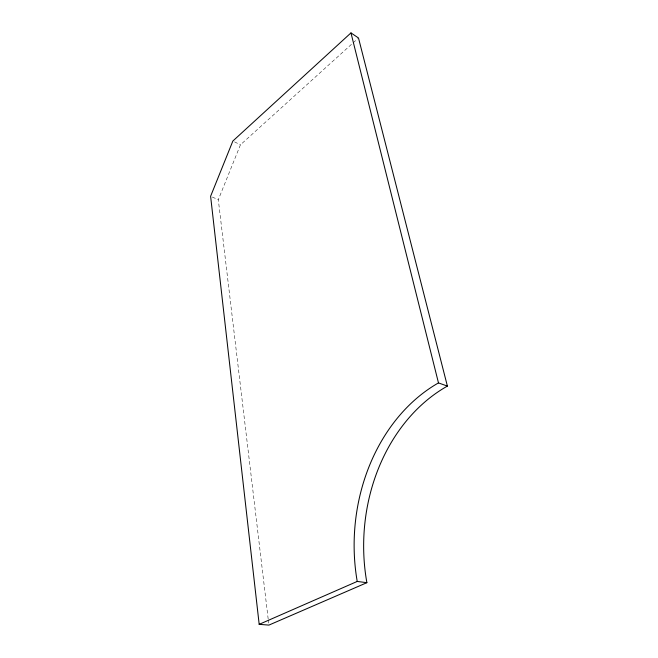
<?xml version="1.0" encoding="UTF-8"?>
<svg xmlns="http://www.w3.org/2000/svg" width="658" height="658" viewBox="0 0 658 658"><rect width="100%" height="100%" fill="white"/><g stroke="black" fill="none" stroke-linecap="round" stroke-linejoin="round"><path stroke-width="0.49" stroke-dasharray="3.29 2.47" d="M268.176 618.981L218.308 199.728L240.425 144.85L352.4 43.494M353.165 42.811L357.738 38.674M212.32 197.038L218.308 199.728M234.552 141.873L240.425 144.85M268.299 620L268.661 623.06"/><path stroke-width="0.99" d="M350.969 32.9L232.866 141.018L210.609 196.273L259.178 624.343L268.908 625.1L366.884 582.684A171.236 138.09 -86.6 0 1 447.391 386.09L358.495 37.983L350.969 32.9L438.475 382.907A173.062 138.369 -86 0 0 357.22 581.442L259.178 624.343M357.22 581.442L366.884 582.684M438.475 382.907L447.391 386.09"/></g></svg>
